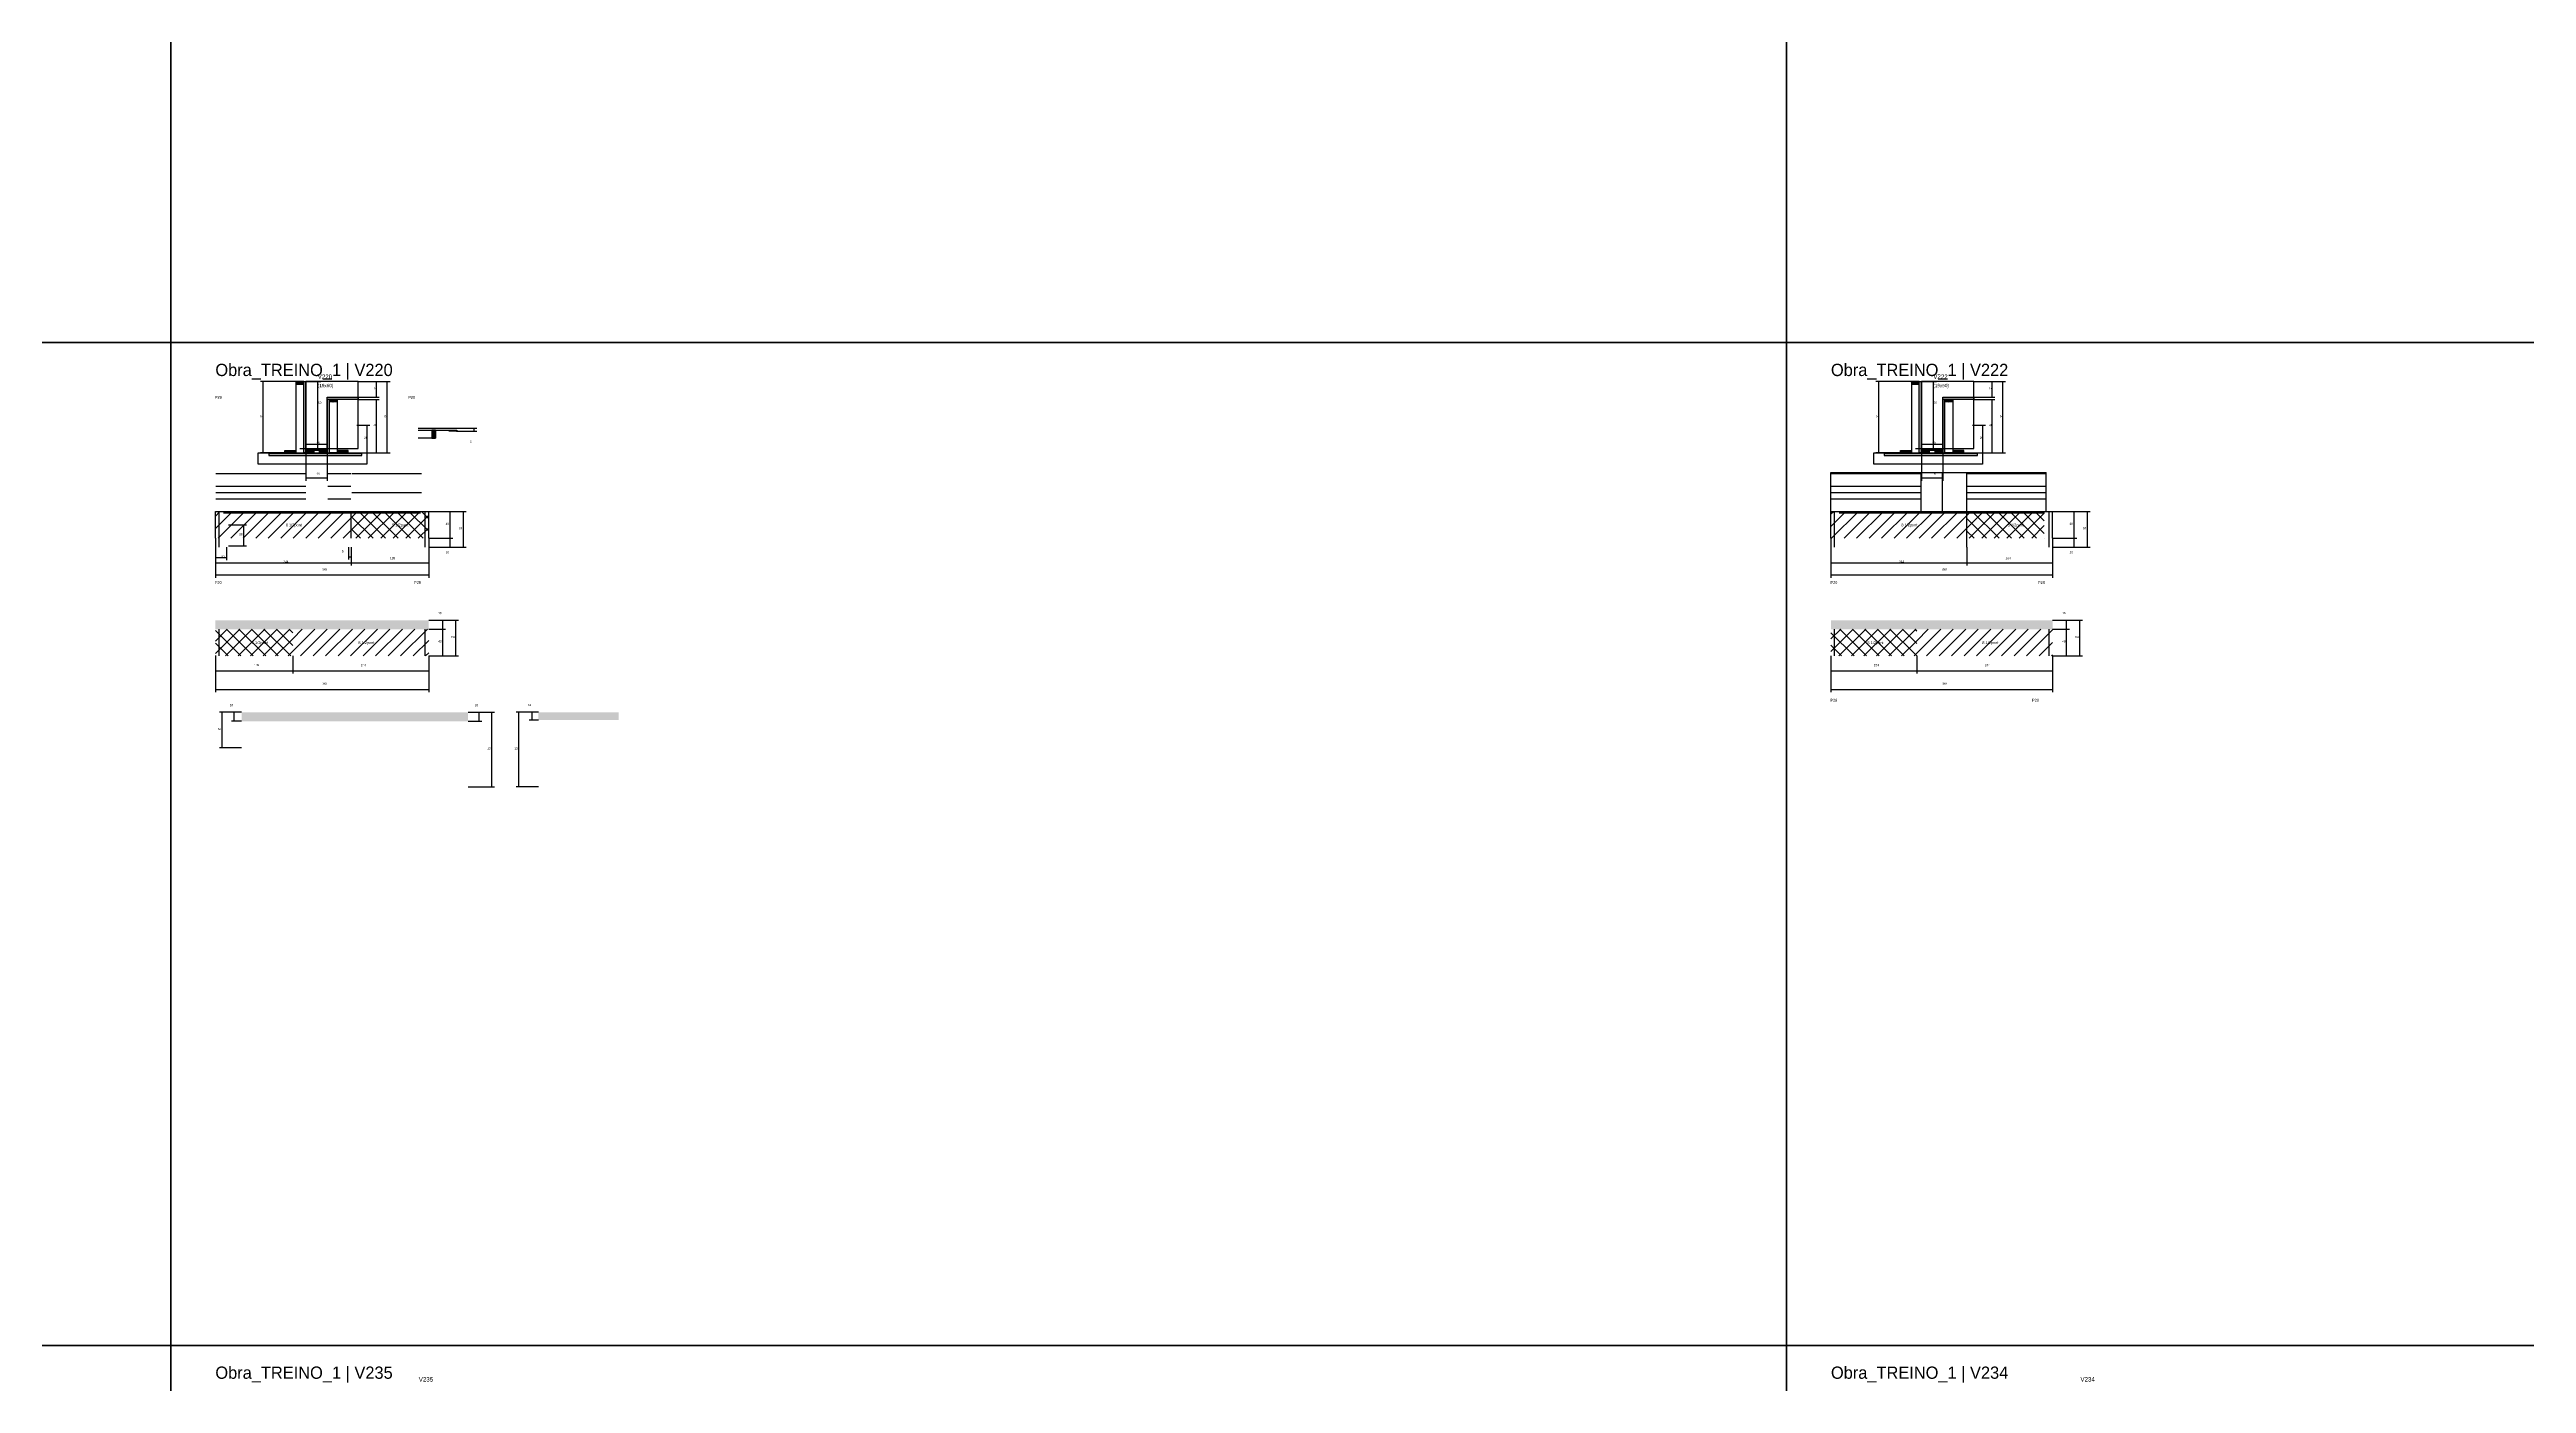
# Model space of a CAD drawing. Header units: metres. Extents: x -41 to 34800, y -36000 to 1848.
# Drawn here: x 8482 to 12928, y -12668 to -10274 of the extents above; entities that cross this region are included whole.
import ezdxf

# ---------------------------------------------------------------- set-up
doc = ezdxf.new("R2010")
doc.units = ezdxf.units.M
for name, color, linetype in [('CELL_BORDER', 8, 'Continuous'), ('CONCRETO', 251, 'Continuous'), ('COTA', 4, 'Continuous'), ('Cota Seção (2x)', 4, 'Continuous'), ('Hachura', 253, 'Continuous'), ('LABEL_ID', 3, 'Continuous'), ('Madeira', 126, 'Continuous'), ('NOMENCLATURA', 7, 'Continuous'), ('Painéis', 200, 'Continuous'), ('REAPROVEITAMENTO', 251, 'Continuous'), ('SARR_2.2x7', 40, 'Continuous'), ('SCO-___-LAJ', 4, 'Continuous'), ('Texto Seção', 7, 'Continuous')]:
    doc.layers.add(name, color=color, linetype=linetype)

msp = doc.modelspace()

# ---------------------------------------------------------------- hatches: boundary and pattern name
at = {"layer": 'COTA'}
h = msp.add_hatch(dxfattribs=at)
h.set_pattern_fill('AR-CONC', scale=0.03)
h.paths.add_polyline_path([(9163, -11314.4), (9163, -11298.4), (9163, -11298.4), (8780, -11298.4), (8780, -11298.4), (8780, -11314.4), (8780, -11314.4), (9163, -11314.4)])
h = msp.add_hatch(dxfattribs=at)
h.set_pattern_fill('AR-CONC', scale=0.03)
h.paths.add_polyline_path([(12078, -11314.4), (12078, -11298.4), (12078, -11298.4), (11680, -11298.4), (11680, -11298.4), (11680, -11314.4), (11680, -11314.4), (12078, -11314.4)])
h = msp.add_hatch(dxfattribs=at)
h.set_pattern_fill('AR-CONC', scale=0.03)
h.paths.add_polyline_path([(9233.6, -11479.6), (9233.6, -11463.6), (9233.6, -11463.6), (8827.1, -11463.6), (8827.1, -11463.6), (8827.1, -11479.6), (8827.1, -11479.6), (9233.6, -11479.6)])
h = msp.add_hatch(dxfattribs=at)
h.set_pattern_fill('AR-CONC', scale=0.03)
h.paths.add_polyline_path([(9504, -11477.6), (9504, -11463.6), (9504, -11463.6), (9360, -11463.6), (9360, -11463.6), (9360, -11477.6), (9360, -11477.6), (9504, -11477.6)])
at = {"layer": 'Hachura'}
h = msp.add_hatch(dxfattribs=at)
h.set_pattern_fill('ANSI31', scale=0.5)
h.paths.add_polyline_path([(8938.6, -10874.4), (8938.6, -10870), (8938.6, -10870), (8924.6, -10870), (8924.6, -10870), (8924.6, -10874.4), (8924.6, -10874.4), (8938.6, -10874.4)])
h = msp.add_hatch(color=8, dxfattribs=at)
h.dxf.hatch_style = 1
h.paths.add_polyline_path([(8938.6, -10870), (8942.6, -10870), (8942.6, -10870), (8942.6, -10998), (8942.6, -10998), (8938.6, -10998), (8938.6, -10998), (8938.6, -10870)])
h = msp.add_hatch(dxfattribs=at)
h.set_pattern_fill('ANSI31', scale=0.5)
h.paths.add_polyline_path([(11838.6, -10874.4), (11838.6, -10870), (11838.6, -10870), (11824.6, -10870), (11824.6, -10870), (11824.6, -10874.4), (11824.6, -10874.4), (11838.6, -10874.4)])
h = msp.add_hatch(color=8, dxfattribs=at)
h.dxf.hatch_style = 1
h.paths.add_polyline_path([(11838.6, -10870), (11842.6, -10870), (11842.6, -10870), (11842.6, -10998), (11842.6, -10998), (11838.6, -10998), (11838.6, -10998), (11838.6, -10870)])
h = msp.add_hatch(color=8, dxfattribs=at)
h.dxf.hatch_style = 1
h.paths.add_polyline_path([(8984.6, -10898), (8980.6, -10898), (8980.6, -10898), (8980.6, -10998), (8980.6, -10998), (8984.6, -10998), (8984.6, -10998), (8984.6, -10898)])
h = msp.add_hatch(color=8, dxfattribs=at)
h.dxf.hatch_style = 1
h.paths.add_polyline_path([(8980.6, -10902), (8980.6, -10898), (8980.6, -10898), (9036.2, -10898), (9036.2, -10898), (9036.2, -10902), (9036.2, -10902), (8980.6, -10902)])
h = msp.add_hatch(dxfattribs=at)
h.set_pattern_fill('ANSI31', scale=0.5)
h.paths.add_polyline_path([(8984.6, -10906.4), (8984.6, -10902), (8984.6, -10902), (8998.6, -10902), (8998.6, -10902), (8998.6, -10906.4), (8998.6, -10906.4), (8984.6, -10906.4)])
h = msp.add_hatch(color=8, dxfattribs=at)
h.dxf.hatch_style = 1
h.paths.add_polyline_path([(11884.6, -10898), (11880.6, -10898), (11880.6, -10898), (11880.6, -10998), (11880.6, -10998), (11884.6, -10998), (11884.6, -10998), (11884.6, -10898)])
h = msp.add_hatch(color=8, dxfattribs=at)
h.dxf.hatch_style = 1
h.paths.add_polyline_path([(11880.6, -10902), (11880.6, -10898), (11880.6, -10898), (11936.2, -10898), (11936.2, -10898), (11936.2, -10902), (11936.2, -10902), (11880.6, -10902)])
h = msp.add_hatch(dxfattribs=at)
h.set_pattern_fill('ANSI31', scale=0.5)
h.paths.add_polyline_path([(11884.6, -10906.4), (11884.6, -10902), (11884.6, -10902), (11898.6, -10902), (11898.6, -10902), (11898.6, -10906.4), (11898.6, -10906.4), (11884.6, -10906.4)])
h = msp.add_hatch(dxfattribs=at)
h.set_pattern_fill('ANSI31', scale=0.5)
h.paths.add_polyline_path([(9175.3, -10957.3), (9168.3, -10957.3), (9168.3, -10971.3), (9175.3, -10971.3)])
h = msp.add_hatch(dxfattribs=at)
h.set_pattern_fill('ANSI31', scale=0.5)
h.paths.add_polyline_path([(9199.7, -10957.3), (9199.7, -10958.7), (9199.7, -10958.7), (9213.6, -10958.7), (9213.6, -10958.7), (9213.6, -10957.3), (9213.6, -10957.3), (9199.7, -10957.3)])
h = msp.add_hatch(dxfattribs=at)
h.set_pattern_fill('ANSI31', scale=0.5)
h.paths.add_polyline_path([(8904.6, -10998), (8904.6, -10993.6), (8904.6, -10993.6), (8924.6, -10993.6), (8924.6, -10993.6), (8924.6, -10998), (8924.6, -10998), (8904.6, -10998)])
h = msp.add_hatch(color=8, dxfattribs=at)
h.dxf.hatch_style = 1
h.paths.add_polyline_path([(8942.6, -10993.6), (8942.6, -10990), (8942.6, -10990), (8980.6, -10990), (8980.6, -10990), (8980.6, -10993.6), (8980.6, -10993.6), (8942.6, -10993.6)])
h = msp.add_hatch(dxfattribs=at)
h.set_pattern_fill('ANSI31', scale=0.5)
h.paths.add_polyline_path([(8942.6, -10998), (8942.6, -10993.6), (8942.6, -10993.6), (8956.6, -10993.6), (8956.6, -10993.6), (8956.6, -10998), (8956.6, -10998), (8942.6, -10998)])
h = msp.add_hatch(dxfattribs=at)
h.set_pattern_fill('ANSI31', scale=0.5)
h.paths.add_polyline_path([(8980.6, -10998), (8980.6, -10993.6), (8980.6, -10993.6), (8966.6, -10993.6), (8966.6, -10993.6), (8966.6, -10998), (8966.6, -10998), (8980.6, -10998)])
h = msp.add_hatch(dxfattribs=at)
h.set_pattern_fill('ANSI31', scale=0.5)
h.paths.add_polyline_path([(9018.6, -10998), (9018.6, -10993.6), (9018.6, -10993.6), (8998.6, -10993.6), (8998.6, -10993.6), (8998.6, -10998), (8998.6, -10998), (9018.6, -10998)])
h = msp.add_hatch(dxfattribs=at)
h.set_pattern_fill('ANSI31', scale=0.5)
h.paths.add_polyline_path([(11804.6, -10998), (11804.6, -10993.6), (11804.6, -10993.6), (11824.6, -10993.6), (11824.6, -10993.6), (11824.6, -10998), (11824.6, -10998), (11804.6, -10998)])
h = msp.add_hatch(color=8, dxfattribs=at)
h.dxf.hatch_style = 1
h.paths.add_polyline_path([(11842.6, -10993.6), (11842.6, -10990), (11842.6, -10990), (11880.6, -10990), (11880.6, -10990), (11880.6, -10993.6), (11880.6, -10993.6), (11842.6, -10993.6)])
h = msp.add_hatch(dxfattribs=at)
h.set_pattern_fill('ANSI31', scale=0.5)
h.paths.add_polyline_path([(11842.6, -10998), (11842.6, -10993.6), (11842.6, -10993.6), (11856.6, -10993.6), (11856.6, -10993.6), (11856.6, -10998), (11856.6, -10998), (11842.6, -10998)])
h = msp.add_hatch(dxfattribs=at)
h.set_pattern_fill('ANSI31', scale=0.5)
h.paths.add_polyline_path([(11880.6, -10998), (11880.6, -10993.6), (11880.6, -10993.6), (11866.6, -10993.6), (11866.6, -10993.6), (11866.6, -10998), (11866.6, -10998), (11880.6, -10998)])
h = msp.add_hatch(dxfattribs=at)
h.set_pattern_fill('ANSI31', scale=0.5)
h.paths.add_polyline_path([(11918.6, -10998), (11918.6, -10993.6), (11918.6, -10993.6), (11898.6, -10993.6), (11898.6, -10993.6), (11898.6, -10998), (11898.6, -10998), (11918.6, -10998)])
at = {"layer": 'REAPROVEITAMENTO'}
h = msp.add_hatch(dxfattribs=at)
h.set_pattern_fill('ANSI31', scale=5)
h.paths.add_polyline_path([(9024, -11103.1), (8780, -11103.1), (8780, -11103.1), (8780, -11151.1), (8780, -11151.1), (9024, -11151.1), (9024, -11151.1), (9024, -11103.1)])
h = msp.add_hatch(dxfattribs=at)
h.set_pattern_fill('ANSI37', scale=5)
h.paths.add_polyline_path([(9163, -11103.1), (9024, -11103.1), (9024, -11103.1), (9024, -11151.1), (9024, -11151.1), (9163, -11151.1), (9163, -11151.1), (9163, -11103.1)])
h = msp.add_hatch(dxfattribs=at)
h.set_pattern_fill('ANSI31', scale=5)
h.paths.add_polyline_path([(11924, -11103.1), (11680, -11103.1), (11680, -11103.1), (11680, -11151.1), (11680, -11151.1), (11924, -11151.1), (11924, -11151.1), (11924, -11103.1)])
h = msp.add_hatch(dxfattribs=at)
h.set_pattern_fill('ANSI37', scale=5)
h.paths.add_polyline_path([(12063, -11103.1), (11924, -11103.1), (11924, -11103.1), (11924, -11151.1), (11924, -11151.1), (12063, -11151.1), (12063, -11151.1), (12063, -11103.1)])
h = msp.add_hatch(dxfattribs=at)
h.set_pattern_fill('ANSI37', scale=5)
h.paths.add_polyline_path([(8780, -11362.4), (8919, -11362.4), (8919, -11362.4), (8919, -11314.4), (8919, -11314.4), (8780, -11314.4), (8780, -11314.4), (8780, -11362.4)])
h = msp.add_hatch(dxfattribs=at)
h.set_pattern_fill('ANSI31', scale=5)
h.paths.add_polyline_path([(8919, -11362.4), (9163, -11362.4), (9163, -11362.4), (9163, -11314.4), (9163, -11314.4), (8919, -11314.4), (8919, -11314.4), (8919, -11362.4)])
h = msp.add_hatch(dxfattribs=at)
h.set_pattern_fill('ANSI37', scale=5)
h.paths.add_polyline_path([(11680, -11362.4), (11834, -11362.4), (11834, -11362.4), (11834, -11314.4), (11834, -11314.4), (11680, -11314.4), (11680, -11314.4), (11680, -11362.4)])
h = msp.add_hatch(dxfattribs=at)
h.set_pattern_fill('ANSI31', scale=5)
h.paths.add_polyline_path([(11834, -11362.4), (12078, -11362.4), (12078, -11362.4), (12078, -11314.4), (12078, -11314.4), (11834, -11314.4), (11834, -11314.4), (11834, -11362.4)])

# ---------------------------------------------------------------- linework, layer by layer
at = {"layer": 'CELL_BORDER'}
for points in [[(5800, -10800), (8700, -10800), (8700, -9000), (5800, -9000)], [(8700, -10800), (11600, -10800), (11600, -9000), (8700, -9000)], [(11600, -10800), (14500, -10800), (14500, -9000), (11600, -9000)], [(5800, -12600), (8700, -12600), (8700, -10800), (5800, -10800)], [(8700, -12600), (11600, -12600), (11600, -10800), (8700, -10800)], [(11600, -12600), (14500, -12600), (14500, -10800), (11600, -10800)], [(5800, -14400), (8700, -14400), (8700, -12600), (5800, -12600)], [(8700, -14400), (11600, -14400), (11600, -12600), (8700, -12600)], [(11600, -14400), (14500, -14400), (14500, -12600), (11600, -12600)]]:
    msp.add_lwpolyline(points, close=True, dxfattribs=at)
at = {"layer": 'CONCRETO'}
for points in [[(9036.2, -10898), (9036.2, -10870), (8942.6, -10870), (8942.6, -10898), (8942.6, -10898), (8942.6, -10990), (8980.6, -10990), (8980.6, -10898)], [(8942.6, -10990), (9036.2, -10990), (9036.2, -10870), (8942.6, -10870)], [(11936.2, -10898), (11936.2, -10870), (11842.6, -10870), (11842.6, -10898), (11842.6, -10898), (11842.6, -10990), (11880.6, -10990), (11880.6, -10898)], [(11842.6, -10990), (11936.2, -10990), (11936.2, -10870), (11842.6, -10870)]]:
    msp.add_lwpolyline(points, close=True, dxfattribs=at)
at = {"layer": 'COTA'}
for p, q in [((8924.6, -10870), (8860.8, -10870)), ((8865.8, -10998), (8865.8, -10870)), ((9036.2, -10870), (9093.6, -10870)), ((9036.2, -10870), (9074.3, -10870)), ((9069.3, -10898), (9069.3, -10870)), ((9088.6, -10998), (9088.6, -10870)), ((11824.6, -10870), (11760.8, -10870)), ((11765.8, -10998), (11765.8, -10870)), ((11936.2, -10870), (11993.6, -10870)), ((11936.2, -10870), (11974.3, -10870)), ((11969.3, -10898), (11969.3, -10870)), ((11988.6, -10998), (11988.6, -10870)), ((9036.2, -10898), (9074.3, -10898)), ((9036.2, -10902), (9074.3, -10902)), ((9069.3, -10998), (9069.3, -10902)), ((11936.2, -10898), (11974.3, -10898)), ((11936.2, -10902), (11974.3, -10902)), ((11969.3, -10998), (11969.3, -10902)), ((9033.9, -10948.1), (9057.5, -10948.1)), ((9052.5, -10998), (9052.5, -10948.1)), ((9213.1, -10953.7), (9249.5, -10953.7)), ((9213.1, -10958.7), (9249.5, -10958.7)), ((9244.5, -10958.7), (9244.5, -10953.7)), ((11933.9, -10948.1), (11957.5, -10948.1)), ((11952.5, -10998), (11952.5, -10948.1)), ((8909, -10998), (8860.8, -10998)), ((8942.6, -10998), (8942.6, -11047.8)), ((8980.6, -10998), (8980.6, -11047.8)), ((9014.2, -10998), (9093.6, -10998)), ((9014.2, -10998), (9074.3, -10998)), ((9033.9, -10998), (9057.5, -10998)), ((11809, -10998), (11760.8, -10998)), ((11842.6, -10998), (11842.6, -11047.8)), ((11880.6, -10998), (11880.6, -11047.8)), ((11914.2, -10998), (11993.6, -10998)), ((11914.2, -10998), (11974.3, -10998)), ((11933.9, -10998), (11957.5, -10998)), ((8942.6, -11042.8), (8980.6, -11042.8)), ((11842.6, -11042.8), (11880.6, -11042.8)), ((8780, -11151.1), (8780, -11200.1)), ((8780, -11151.1), (8780, -11222.1)), ((9163, -11151.1), (9163, -11200.1)), ((9163, -11151.1), (9163, -11222.1)), ((11680, -11151.1), (11680, -11200.1)), ((11680, -11151.1), (11680, -11222.1)), ((12078, -11151.1), (12078, -11200.1)), ((12078, -11151.1), (12078, -11222.1)), ((8780, -11195.1), (9024, -11195.1)), ((9024, -11167.1), (9024, -11200.1)), ((9024, -11167.1), (9024, -11200.1)), ((9024, -11195.1), (9163, -11195.1)), ((11680, -11195.1), (11924, -11195.1)), ((11924, -11167.1), (11924, -11200.1)), ((11924, -11167.1), (11924, -11200.1)), ((11924, -11195.1), (12078, -11195.1)), ((8780, -11217.1), (9163, -11217.1)), ((11680, -11217.1), (12078, -11217.1)), ((8780, -11362.4), (8780, -11393.9)), ((8780, -11362.4), (8780, -11427.5)), ((8919, -11362.4), (8919, -11393.9)), ((8919, -11362.4), (8919, -11393.9)), ((9163, -11362.4), (9163, -11393.9)), ((9163, -11362.4), (9163, -11427.5)), ((11680, -11362.4), (11680, -11393.9)), ((11680, -11362.4), (11680, -11427.5)), ((11834, -11362.4), (11834, -11393.9)), ((11834, -11362.4), (11834, -11393.9)), ((12078, -11362.4), (12078, -11393.9)), ((12078, -11362.4), (12078, -11427.5)), ((8780, -11388.9), (8919, -11388.9)), ((8780, -11422.5), (9163, -11422.5)), ((8919, -11388.9), (9163, -11388.9)), ((11680, -11388.9), (11834, -11388.9)), ((11680, -11422.5), (12078, -11422.5)), ((11834, -11388.9), (12078, -11388.9)), ((8827.1, -11463.6), (8787.4, -11463.6)), ((8792.4, -11527.6), (8792.4, -11463.6)), ((8827.1, -11463.6), (8809, -11463.6)), ((8814, -11479.6), (8814, -11463.6)), ((8827.1, -11479.6), (8809, -11479.6)), ((8827.1, -11527.6), (8787.4, -11527.6))]:
    msp.add_line(p, q, dxfattribs=at)
at = {"layer": 'Cota Seção (2x)'}
for p, q in [((8931.6, -10870), (8969.2, -10870)), ((8964.2, -10990), (8964.2, -10870)), ((11831.6, -10870), (11869.2, -10870)), ((11864.2, -10990), (11864.2, -10870)), ((8942.6, -10998), (8942.6, -10977)), ((8980.6, -10998), (8980.6, -10977)), ((11842.6, -10998), (11842.6, -10977)), ((11880.6, -10998), (11880.6, -10977)), ((8931.6, -10990), (8969.2, -10990)), ((8942.6, -10982), (8980.6, -10982)), ((11831.6, -10990), (11869.2, -10990)), ((11842.6, -10982), (11880.6, -10982)), ((9163, -11103.1), (9206.4, -11103.1)), ((9163, -11103.1), (9230.3, -11103.1)), ((9201.4, -11151.1), (9201.4, -11103.1)), ((9225.3, -11167.1), (9225.3, -11103.1)), ((12078, -11103.1), (12121.4, -11103.1)), ((12078, -11103.1), (12145.3, -11103.1)), ((12116.4, -11151.1), (12116.4, -11103.1)), ((12140.3, -11167.1), (12140.3, -11103.1)), ((8803.5, -11126.9), (8835.9, -11126.9)), ((8830.9, -11164.9), (8830.9, -11126.9)), ((9163, -11151.1), (9206.4, -11151.1)), ((9163, -11151.1), (9206.4, -11151.1)), ((9201.4, -11167.1), (9201.4, -11151.1)), ((12078, -11151.1), (12121.4, -11151.1)), ((12078, -11151.1), (12121.4, -11151.1)), ((12116.4, -11167.1), (12116.4, -11151.1)), ((8780, -11167.1), (8780, -11190.6)), ((8780, -11185.6), (8800, -11185.6)), ((8800, -11167.1), (8800, -11190.6)), ((8803.5, -11164.9), (8835.9, -11164.9)), ((9019, -11167.1), (9019, -11189.6)), ((9019, -11184.6), (9024, -11184.6)), ((9024, -11167.1), (9024, -11189.6)), ((9163, -11167.1), (9206.4, -11167.1)), ((9163, -11167.1), (9230.3, -11167.1)), ((12078, -11167.1), (12121.4, -11167.1)), ((12078, -11167.1), (12145.3, -11167.1)), ((9163, -11298.4), (9193.1, -11298.4)), ((9163, -11298.4), (9216.5, -11298.4)), ((9163, -11314.4), (9193.1, -11314.4)), ((9163, -11314.4), (9193.1, -11314.4)), ((9188.1, -11314.4), (9188.1, -11298.4)), ((9188.1, -11362.4), (9188.1, -11314.4)), ((9211.5, -11362.4), (9211.5, -11298.4)), ((12078, -11298.4), (12108.1, -11298.4)), ((12078, -11298.4), (12131.5, -11298.4)), ((12078, -11314.4), (12108.1, -11314.4)), ((12078, -11314.4), (12108.1, -11314.4)), ((12103.1, -11314.4), (12103.1, -11298.4)), ((12103.1, -11362.4), (12103.1, -11314.4)), ((12126.5, -11362.4), (12126.5, -11298.4)), ((9163, -11362.4), (9193.1, -11362.4)), ((9163, -11362.4), (9216.5, -11362.4)), ((12078, -11362.4), (12108.1, -11362.4)), ((12078, -11362.4), (12131.5, -11362.4)), ((9233.6, -11463.6), (9258.6, -11463.6)), ((9233.6, -11463.6), (9281.2, -11463.6)), ((9253.6, -11479.6), (9253.6, -11463.6)), ((9276.2, -11597.6), (9276.2, -11463.6)), ((9360, -11463.6), (9319.9, -11463.6)), ((9324.9, -11597.6), (9324.9, -11463.6)), ((9360, -11463.6), (9343.4, -11463.6)), ((9348.4, -11477.6), (9348.4, -11463.6)), ((9233.6, -11479.6), (9258.6, -11479.6)), ((9360, -11477.6), (9343.4, -11477.6)), ((9233.6, -11597.6), (9281.2, -11597.6)), ((9360, -11597.6), (9319.9, -11597.6))]:
    msp.add_line(p, q, dxfattribs=at)
at = {"layer": 'Madeira'}
for points in [[(8938.6, -10874.4), (8938.6, -10870), (8924.6, -10870), (8924.6, -10874.4)], [(8938.6, -10870), (8924.6, -10870), (8924.6, -10998), (8938.6, -10998)], [(11838.6, -10874.4), (11838.6, -10870), (11824.6, -10870), (11824.6, -10874.4)], [(11838.6, -10870), (11824.6, -10870), (11824.6, -10998), (11838.6, -10998)], [(8984.6, -10906.4), (8984.6, -10902), (8998.6, -10902), (8998.6, -10906.4)], [(8984.6, -10902), (8998.6, -10902), (8998.6, -10998), (8984.6, -10998)], [(11884.6, -10906.4), (11884.6, -10902), (11898.6, -10902), (11898.6, -10906.4)], [(11884.6, -10902), (11898.6, -10902), (11898.6, -10998), (11884.6, -10998)], [(9175.3, -10971.3), (9175.3, -10957.3), (9168.3, -10957.3), (9168.3, -10971.3)], [(9199.7, -10957.3), (9213.6, -10957.3), (9213.6, -10958.7), (9199.7, -10958.7)], [(9052.1, -11018), (8856.9, -11018), (8856.9, -10998), (9052.1, -10998)], [(8904.6, -10998), (8904.6, -10993.6), (8924.6, -10993.6), (8924.6, -10998)], [(8942.6, -10998), (8942.6, -10993.6), (8956.6, -10993.6), (8956.6, -10998)], [(8980.6, -10998), (8980.6, -10993.6), (8966.6, -10993.6), (8966.6, -10998)], [(9018.6, -10998), (9018.6, -10993.6), (8998.6, -10993.6), (8998.6, -10998)], [(11952.1, -11018), (11756.9, -11018), (11756.9, -10998), (11952.1, -10998)], [(11804.6, -10998), (11804.6, -10993.6), (11824.6, -10993.6), (11824.6, -10998)], [(11842.6, -10998), (11842.6, -10993.6), (11856.6, -10993.6), (11856.6, -10998)], [(11880.6, -10998), (11880.6, -10993.6), (11866.6, -10993.6), (11866.6, -10998)], [(11918.6, -10998), (11918.6, -10993.6), (11898.6, -10993.6), (11898.6, -10998)]]:
    msp.add_lwpolyline(points, close=True, dxfattribs=at)
msp.add_lwpolyline([(9175.3, -10957.3), (9175.3, -10971.3), (9143.8, -10971.3)], dxfattribs=at)
at = {"layer": 'Painéis'}
for p, q in [((8942.6, -10998), (8942.6, -10870)), ((11842.6, -10998), (11842.6, -10870)), ((8980.6, -10898), (9036.2, -10898)), ((8980.6, -10902), (8980.6, -10898)), ((8980.6, -10998), (8980.6, -10902)), ((9036.2, -10902), (9036.2, -10898)), ((11880.6, -10898), (11936.2, -10898)), ((11880.6, -10902), (11880.6, -10898)), ((11880.6, -10998), (11880.6, -10902)), ((11936.2, -10902), (11936.2, -10898)), ((9143.8, -10953.7), (9213.6, -10953.7)), ((9143.8, -10957.3), (9213.6, -10957.3)), ((8942.6, -10990), (8980.6, -10990)), ((8942.6, -10993.6), (8942.6, -10990)), ((8980.6, -10993.6), (8980.6, -10990)), ((11842.6, -10990), (11880.6, -10990)), ((11842.6, -10993.6), (11842.6, -10990)), ((11880.6, -10993.6), (11880.6, -10990)), ((11680, -11033.1), (11842.1, -11033.1)), ((11680, -11103.1), (11680, -11033.1)), ((11842.1, -11103.1), (11842.1, -11033.1)), ((11842.1, -11033.1), (11880.1, -11033.1)), ((11842.1, -11103.1), (11842.1, -11033.1)), ((11880.1, -11103.1), (11880.1, -11033.1)), ((11880.1, -11033.1), (11924.1, -11033.1)), ((11880.1, -11103.1), (11880.1, -11033.1)), ((11924.1, -11103.1), (11924.1, -11033.1)), ((11924.1, -11033.1), (12066.1, -11033.1)), ((11924.1, -11103.1), (11924.1, -11033.1)), ((12066.1, -11103.1), (12066.1, -11033.1)), ((8780, -11103.1), (9163, -11103.1)), ((8780, -11151.1), (8780, -11103.1)), ((9024, -11151.1), (9024, -11103.1)), ((9163, -11151.1), (9163, -11103.1)), ((11680, -11103.1), (12078, -11103.1)), ((11680, -11151.1), (11680, -11103.1)), ((11680, -11103.1), (11842.1, -11103.1)), ((11842.1, -11103.1), (11880.1, -11103.1)), ((11880.1, -11103.1), (11924.1, -11103.1)), ((11924, -11167.1), (11924, -11103.1)), ((11924.1, -11103.1), (12066.1, -11103.1)), ((12078, -11151.1), (12078, -11103.1))]:
    msp.add_line(p, q, dxfattribs=at)
for points in [[(8938.6, -10870), (8942.6, -10870), (8942.6, -10998), (8938.6, -10998)], [(11838.6, -10870), (11842.6, -10870), (11842.6, -10998), (11838.6, -10998)], [(8980.6, -10902), (8980.6, -10898), (9036.2, -10898), (9036.2, -10902)], [(8984.6, -10902), (8980.6, -10902), (8980.6, -10998), (8984.6, -10998)], [(11880.6, -10902), (11880.6, -10898), (11936.2, -10898), (11936.2, -10902)], [(11884.6, -10902), (11880.6, -10902), (11880.6, -10998), (11884.6, -10998)], [(8942.6, -10993.6), (8942.6, -10990), (8980.6, -10990), (8980.6, -10993.6)], [(11842.6, -10993.6), (11842.6, -10990), (11880.6, -10990), (11880.6, -10993.6)]]:
    msp.add_lwpolyline(points, close=True, dxfattribs=at)
at = {"layer": 'SARR_2.2x7'}
for p, q in [((8781, -11034.7), (8942.1, -11034.7)), ((8781, -11057.5), (8942.1, -11057.5)), ((8781, -11068.9), (8942.1, -11068.9)), ((8982.1, -11034.7), (9023.1, -11034.7)), ((8982.1, -11057.5), (9023.1, -11057.5)), ((9025.1, -11034.7), (9150.1, -11034.7)), ((9025.1, -11068.9), (9150.1, -11068.9)), ((11681, -11034.7), (11841.1, -11034.7)), ((11681, -11057.5), (11841.1, -11057.5)), ((11681, -11068.9), (11841.1, -11068.9)), ((11925.1, -11034.7), (12065.1, -11034.7)), ((11925.1, -11057.5), (12065.1, -11057.5)), ((11925.1, -11068.9), (12065.1, -11068.9)), ((8781, -11080.3), (8942.1, -11080.3)), ((8786.6, -11151.1), (8786.6, -11103.1)), ((8794.6, -11105.3), (9024, -11105.3)), ((8982.1, -11080.3), (9023.1, -11080.3)), ((9024, -11105.3), (9148.5, -11105.3)), ((9156.5, -11151.1), (9156.5, -11103.1)), ((11681, -11080.3), (11841.1, -11080.3)), ((11686.6, -11151.1), (11686.6, -11103.1)), ((11694.6, -11105.3), (11924, -11105.3)), ((11924, -11105.3), (12063.5, -11105.3)), ((11925.1, -11080.3), (12065.1, -11080.3)), ((12071.5, -11151.1), (12071.5, -11103.1)), ((8786.6, -11167.1), (8786.6, -11151.1)), ((9156.5, -11167.1), (9156.5, -11151.1)), ((11686.6, -11167.1), (11686.6, -11151.1)), ((12071.5, -11167.1), (12071.5, -11151.1)), ((8786.6, -11362.4), (8786.6, -11314.4)), ((9156.5, -11362.4), (9156.5, -11314.4)), ((11686.6, -11362.4), (11686.6, -11314.4)), ((12071.5, -11362.4), (12071.5, -11314.4))]:
    msp.add_line(p, q, dxfattribs=at)
at = {"layer": 'SCO-___-LAJ'}
for points in [[(9043.1, -10999.4), (8875.8, -10999.4), (8875.8, -11002.6), (9043.1, -11002.6)], [(11943.1, -10999.4), (11775.8, -10999.4), (11775.8, -11002.6), (11943.1, -11002.6)]]:
    msp.add_lwpolyline(points, close=True, dxfattribs=at)

# ---------------------------------------------------------------- texts
at = {"layer": 'COTA'}
for s, p in [('14', (9063.8, -10884)), ('14', (11963.8, -10884)), ('64', (8860.3, -10934)), ('64', (9083.1, -10934)), ('64', (11760.3, -10934)), ('64', (11983.1, -10934)), ('25', (9047, -10973)), ('48', (9063.8, -10950)), ('2', (9237, -10979.1)), ('25', (11947, -10973)), ('48', (11963.8, -10950)), ('19', (8961.6, -11037.3)), ('19', (11861.6, -11037.3)), ('244', (8902, -11195.1)), ('139', (9093.5, -11188.9)), ('244', (11802, -11195.1)), ('154', (11993.5, -11188.9)), ('383', (8971.5, -11208.9)), ('398', (11879, -11208.9)), ('139', (8849.5, -11380.7)), ('244', (9041, -11380.9)), ('154', (11757, -11380.8)), ('244', (11956, -11380.9)), ('383', (8971.5, -11414.2)), ('398', (11879, -11414.2)), ('16', (8805.9, -11452.6)), ('64', (8784.3, -11495.6))]:
    msp.add_text(s, height=4, dxfattribs=at).set_placement(p)
at = {"layer": 'Cota Seção (2x)'}
for s, p in [('60', (8964.2, -10910)), ('60', (11864.2, -10910)), ('19', (8961.6, -10982)), ('19', (11861.6, -10982)), ('38', (8822.7, -11145.9)), ('48', (9193.3, -11127.1)), ('64', (9217.2, -11135.1)), ('48', (12108.3, -11127.1)), ('64', (12132.2, -11135.1)), ('20', (8790, -11185.6)), ('5', (9007, -11176.5)), ('16', (9193.3, -11178.1)), ('16', (12108.3, -11178.1)), ('16', (9180, -11287.4)), ('16', (12095, -11287.4)), ('48', (9180, -11338.4)), ('64', (9203.4, -11330.4)), ('48', (12095, -11338.4)), ('64', (12118.4, -11330.4)), ('16', (9245.5, -11452.6)), ('14', (9340.3, -11452.5)), ('134', (9268, -11530.6)), ('134', (9316.7, -11530.6))]:
    msp.add_text(s, height=4, dxfattribs=at).set_placement(p)
at = {"layer": 'LABEL_ID'}
for s, p in [('Obra_TREINO_1 | V220', (8780, -10860)), ('Obra_TREINO_1 | V222', (11680, -10860)), ('Obra_TREINO_1 | V235', (8780, -12660)), ('Obra_TREINO_1 | V234', (11680, -12660))]:
    msp.add_text(s, height=22, dxfattribs=at).set_placement(p)
at = {"layer": 'NOMENCLATURA'}
for s, p in [('P29', (8779.2, -10900.7)), ('P20', (9126.2, -10900.7)), ('8 1/2pont', (8906.4, -11129.9)), ('5 1/2pont', (9097.4, -11129.9)), ('8 1/2pont', (11806.4, -11129.9)), ('5 1/2pont', (11997.4, -11129.9)), ('P20', (8779.2, -11233.1)), ('P29', (9136.8, -11233.1)), ('P20', (11679.2, -11233.1)), ('P29', (12051.8, -11233.1)), ('5 1/2pont', (8845.6, -11341.2)), ('8 1/2pont', (9036.7, -11341.2)), ('5 1/2pont', (11745.6, -11341.2)), ('8 1/2pont', (11951.7, -11341.2)), ('P29', (11679.2, -11444.4)), ('P20', (12041.2, -11444.4))]:
    msp.add_text(s, height=5, dxfattribs=at).set_placement(p)
at = {"layer": 'Texto Seção'}
for s, height, p in [('V220', 8, (8963.8, -10865)), ('(19x60)', 6, (8963.8, -10880)), ('V222', 8, (11863.8, -10865)), ('(19x60)', 6, (11863.8, -10880)), ('V235', 8, (9145.1, -12665)), ('V234', 8, (12127.9, -12665))]:
    msp.add_text(s, height=height, dxfattribs=at).set_placement(p)

doc.saveas('drawing.dxf')
